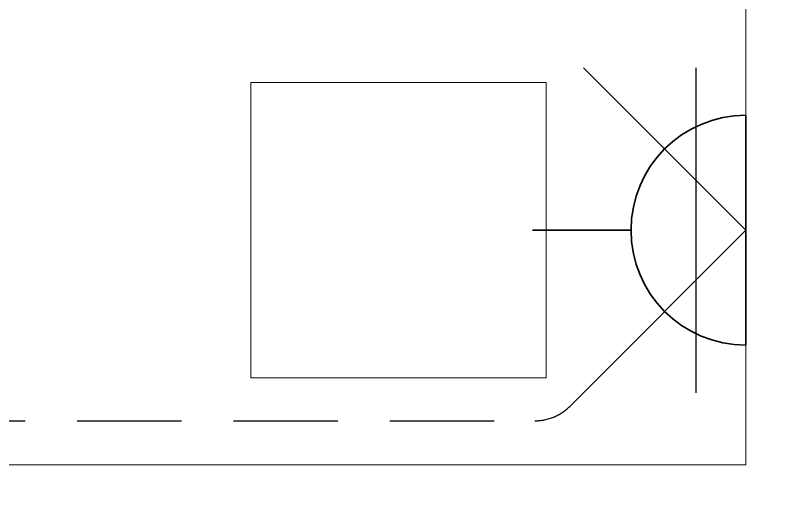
# Model space of a CAD drawing. Header units: inches. Extents: x -12418 to 57169, y -29325 to 19878.
# Drawn here: x 12985 to 14148, y -8523 to -7793 of the extents above; entities that cross this region are included whole.
import ezdxf
from ezdxf.enums import TextEntityAlignment as Align

# ---------------------------------------------------------------- set-up
doc = ezdxf.new("R2010")
doc.units = ezdxf.units.IN
doc.header["$LTSCALE"] = 25
doc.header["$MEASUREMENT"] = 0
doc.linetypes.add('DASHDOT', pattern=[25.4, 12.7, -6.35, 0, -6.35])
doc.linetypes.add('HIDDEN', pattern=[9.525, 6.35, -3.175])
doc.layers.get('0').update_dxf_attribs({"color": 8})
doc.layers.get('Defpoints').update_dxf_attribs({"color": 8})
for name, color, linetype, lineweight in [('00-Ground Floor$0$LOADING', 253, 'Continuous', 5), ('00-Ground Floor$0$Walls', 251, 'Continuous', 5), ('E-LITE-CLNG-CNDT', 6, 'DASHDOT', 35), ('E-LITE-EXIT-NUMB', 6, 'Continuous', 25), ('E-POWR-FLOR-CNDT', 6, 'HIDDEN', 25), ('E-POWR-WALL', 4, 'Continuous', 35)]:
    doc.layers.add(name, color=color, linetype=linetype, lineweight=lineweight)
doc.styles.add('DC_Simplex', font='SIMPLEX.shx', dxfattribs={"width": 0.7})

# ---------------------------------------------------------------- blocks, each defined once
blk = doc.blocks.new('00-Ground Floor$0$ME19011A-P')
for p, q in [((-0.425, 0), (0.425, 0)), ((-0.425, 0), (-0.425, -0.015)), ((0.425, 0), (0.425, -0.015)), ((-0.425, -0.015), (0.425, -0.015)), ((-0.3675, -0.0198), (-0.2325, -0.0198)), ((-0.3675, -0.0198), (-0.3675, -0.0399)), ((-0.36, -0.015), (-0.36, -0.0198)), ((-0.24, -0.015), (-0.24, -0.0198)), ((-0.2325, -0.0198), (-0.2325, -0.0399)), ((-0.15, -0.015), (-0.15, -0.04)), ((0, -0.015), (0, -0.04)), ((0.1, -0.015), (0.1, -0.045)), ((0.2, -0.045), (0.2, -0.015)), ((0.2818, -0.015), (0.2484, -0.015)), ((0.2484, -0.0243), (0.2484, -0.015)), ((0.2818, -0.0243), (0.2818, -0.015)), ((0.3211, -0.015), (0.2877, -0.015)), ((0.2877, -0.015), (0.2877, -0.0531)), ((0.3211, -0.0531), (0.3211, -0.015)), ((0.3623, -0.015), (0.3289, -0.015)), ((0.3289, -0.015), (0.3289, -0.0531)), ((0.3623, -0.0531), (0.3623, -0.015)), ((0.3682, -0.0243), (0.3682, -0.015)), ((0.3682, -0.015), (0.4016, -0.015)), ((0.4016, -0.0243), (0.4016, -0.015)), ((-0.15, -0.025), (0, -0.025)), ((-0.0402, -0.0312), (-0.0496, -0.0337)), ((-0.0376, -0.0409), (-0.0402, -0.0312)), ((0.2818, -0.0243), (0.2484, -0.0243)), ((0.3211, -0.0243), (0.2877, -0.0243)), ((0.3623, -0.0243), (0.3289, -0.0243)), ((0.3682, -0.0243), (0.4016, -0.0243)), ((-0.3675, -0.0399), (-0.2325, -0.0399)), ((-0.15, -0.04), (-0.1187, -0.04)), ((-0.0887, -0.04), (-0.0637, -0.04)), ((-0.0606, -0.0371), (-0.0787, -0.0432)), ((-0.0787, -0.0432), (-0.077, -0.0497)), ((-0.0582, -0.046), (-0.077, -0.0497)), ((-0.047, -0.0434), (-0.0376, -0.0409)), ((-0.0379, -0.04), (0, -0.04)), ((0.1, -0.035), (0.2, -0.035)), ((0.1, -0.045), (0.2, -0.045)), ((0.2877, -0.0531), (0.3211, -0.0531)), ((0.3289, -0.0531), (0.3623, -0.0531))]:
    blk.add_line(p, q)
at = {"color": 8, "const_width": 0.000601}
for points in [[(0.3044, -0.0531, -0.184574), (0.2977, -0.0636, -1.44364), (0.2961, -0.0581, -0.837915), (0.2969, -0.0664, -0.30536), (0.2839, -0.062, -1.584726), (0.2894, -0.0609, -0.253153), (0.2827, -0.0684, -0.874198), (0.2775, -0.0585, -0.915253), (0.2791, -0.0658, -0.223821), (0.2683, -0.0644, -1.703343), (0.272, -0.0597, -0.588962), (0.2621, -0.068, -0.717795), (0.2625, -0.0581, -0.983104), (0.2645, -0.0644, -0.326362), (0.2534, -0.0609, -0.758716), (0.2609, -0.0514, -0.906186), (0.2593, -0.0565, -0.189488), (0.2526, -0.0522, -0.7948), (0.2613, -0.0423, -1.223996), (0.2574, -0.047, -0.072149), (0.2534, -0.0403, -0.645886), (0.2609, -0.0324, -1.366917), (0.2574, -0.0371, -0.078415), (0.2542, -0.0308, -0.723006), (0.2613, -0.0256, -1.105484), (0.2582, -0.0292, -0.221197), (0.2566, -0.0243, -0.221197)], [(0.3456, -0.0531, 0.184574), (0.3523, -0.0636, 1.44364), (0.3539, -0.0581, 0.837915), (0.3531, -0.0664, 0.30536), (0.3661, -0.062, 1.584726), (0.3606, -0.0609, 0.253153), (0.3673, -0.0684, 0.874198), (0.3725, -0.0585, 0.915253), (0.3709, -0.0658, 0.223821), (0.3817, -0.0644, 1.703343), (0.378, -0.0597, 0.588962), (0.3879, -0.068, 0.717795), (0.3875, -0.0581, 0.983104), (0.3855, -0.0644, 0.326362), (0.3966, -0.0609, 0.758716), (0.3891, -0.0514, 0.906186), (0.3907, -0.0565, 0.189488), (0.3974, -0.0522, 0.7948), (0.3887, -0.0423, 1.223996), (0.3926, -0.047, 0.072149), (0.3966, -0.0403, 0.645886), (0.3891, -0.0324, 1.366917), (0.3926, -0.0371, 0.078415), (0.3958, -0.0308, 0.723006), (0.3887, -0.0256, 1.105484), (0.3918, -0.0292, 0.221197), (0.3934, -0.0243, 0.221197)]]:
    blk.add_lwpolyline(points, format="xyb", dxfattribs=at)
blk.add_lwpolyline([(-0.1187, -0.0482), (-0.0887, -0.0482), (-0.0887, -0.0382), (-0.1187, -0.0382)], close=True)
blk.add_circle((-0.0537, -0.04), 0.0075)
for centre, radius, start, end in [((-0.1037, -0.04), 0.01, 10.4593, 169.5407), ((-0.1037, -0.04), 0.0075, 14.0075, 165.9925), ((-0.0537, -0.04), 0.01, 45, 180)]:
    blk.add_arc(centre, radius, start, end)
blk = doc.blocks.new('00-Ground Floor$0$M.44.57.64')
at = {"layer": '00-Ground Floor$0$LOADING', "xscale": 1000.000000000002, "yscale": 1000.000000000002, "zscale": 1000.000000000002, "rotation": 225.9999036123427}
blk.add_blockref('00-Ground Floor$0$ME19011A-P', (-80806.9, 16720.7), dxfattribs=at)
blk = doc.blocks.new('00-Ground Floor')
at = {"layer": '00-Ground Floor$0$LOADING'}
blk.add_lwpolyline([(13793.9, -8345), (13343.9, -8345), (13343.9, -7895), (13793.9, -7895)], close=True, dxfattribs=at)
at = {"layer": '00-Ground Floor$0$Walls'}
for p, q in [((14097.9, -8477.4, 0), (14097.9, -4747.4, 0)), ((10497.9, -8477.4, 0), (14097.9, -8477.4, 0))]:
    blk.add_line(p, q, dxfattribs=at)
at = {"layer": '00-Ground Floor$0$LOADING', "rotation": 224.0000963876573}
blk.add_blockref('00-Ground Floor$0$M.44.57.64', (-55544.8, -52168.9, 0), dxfattribs=at)
blk = doc.blocks.new('*U47')
blk.add_line((0, 1.75), (0, 3.25))
blk.add_lwpolyline([(1.75, 0, 1), (-1.75, 0)], format="xyb", close=True)
at = {"layer": 'Defpoints'}
for p, q in [((-2.475, 2.475), (0, 0)), ((2.475, 2.475), (0, 0)), ((-2.475, 0.758), (2.475, 0.758))]:
    blk.add_line(p, q, dxfattribs=at)
at = {"layer": 'E-LITE-EXIT-NUMB', "style": 'DC_Simplex', "width": 0.7, "flags": 8}
blk.add_attdef('TYPE', text='', height=2, rotation=360, dxfattribs=at).set_placement((-2.682, 5.238), align=Align.RIGHT)
blk.add_attdef('CIRCUIT', (2.682, 5.238), '', height=2, rotation=360, dxfattribs=at)

msp = doc.modelspace()

# ---------------------------------------------------------------- linework, layer by layer
at = {"layer": 'E-POWR-FLOR-CNDT', "elevation": 0}
msp.add_lwpolyline([(12365, -8410.3), (13776.6, -8410.3, 0.198912), (13829.6, -8388.3), (13974.2, -8243.8)], format="xyb", dxfattribs=at)

# ---------------------------------------------------------------- block references
at = {"layer": 'E-LITE-CLNG-CNDT'}
msp.add_blockref('00-Ground Floor', (0, 0), dxfattribs=at)
at = {"layer": 'E-POWR-WALL', "xscale": 100, "yscale": 100, "zscale": 100, "rotation": 90.00000000000001}
msp.add_blockref('*U47', (14097.9, -8120, 0), dxfattribs=at)

doc.saveas('drawing.dxf')
